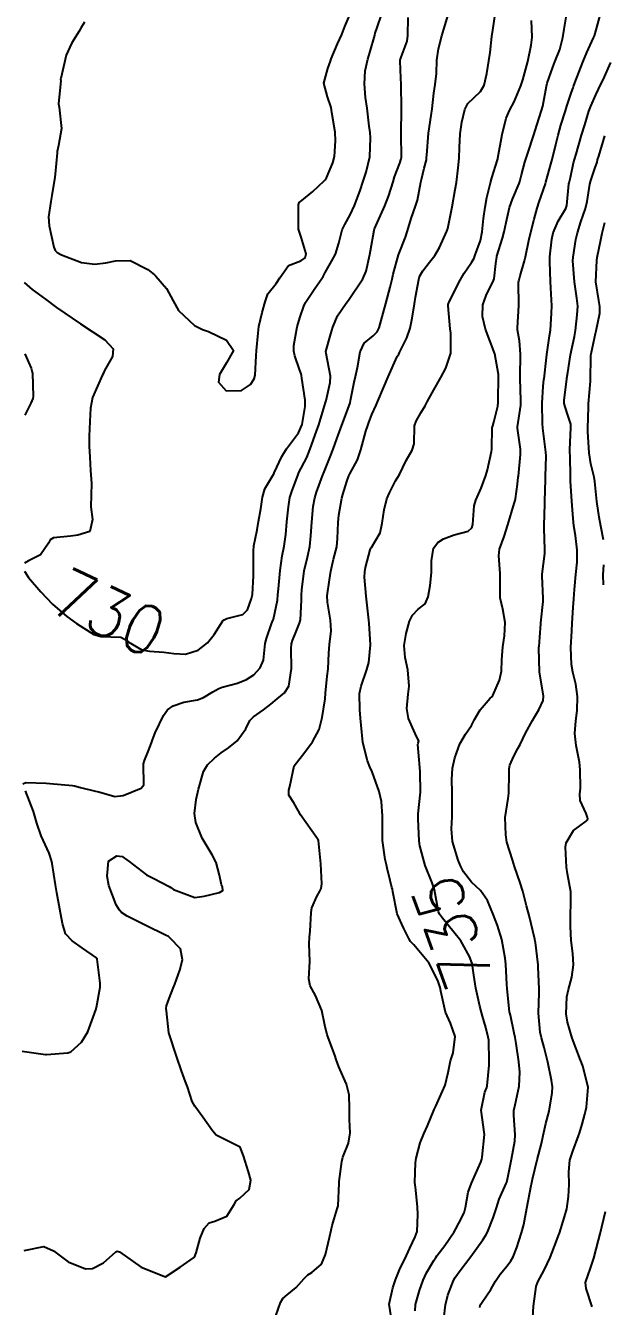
# Model space of a CAD drawing. Header units: metres. Extents: x 318500 to 325275, y 7408834 to 7428799.
# Drawn here: x 319877.7 to 319925.1, y 7411658 to 7411763 of the extents above; entities that cross this region are included whole.
import ezdxf
from ezdxf.enums import TextEntityAlignment as Align

# ---------------------------------------------------------------- set-up
doc = ezdxf.new("R2010")
doc.units = ezdxf.units.M
doc.header["$MEASUREMENT"] = 0
for name, color, linetype in [('Cotas', 45, 'Continuous'), ('Curvas de Nivel 1m', 11, 'Continuous'), ('Curvas de Nivel 5m', 15, 'Continuous')]:
    doc.layers.add(name, color=color, linetype=linetype)
doc.styles.add('Style-STANDARD', font='STANDARD.shx')

msp = doc.modelspace()

# ---------------------------------------------------------------- linework, layer by layer
at = {"layer": 'Curvas de Nivel 1m', "flags": 128}
for points, elevation in [([(319877.45, 7411700.86), (319877.69, 7411700.97), (319879.37, 7411700.92), (319879.68, 7411700.9), (319881.53, 7411700.72), (319881.68, 7411700.7), (319882.17, 7411700.56), (319883.4, 7411700.27), (319883.68, 7411700.2), (319884.99, 7411699.84), (319885.67, 7411699.9), (319887.17, 7411700.5), (319887.39, 7411700.79), (319887.35, 7411702.5), (319887.43, 7411702.78), (319887.73, 7411703.51), (319888, 7411704.22), (319888.09, 7411704.48), (319888.32, 7411705.06), (319888.99, 7411706.47), (319889.31, 7411706.93), (319889.77, 7411707.25), (319890.67, 7411707.56), (319891.78, 7411707.76), (319892.27, 7411707.94), (319893.03, 7411708.42), (319893.52, 7411708.69), (319893.8, 7411708.78), (319895.07, 7411709.13), (319895.81, 7411709.42), (319896.39, 7411709.8), (319896.93, 7411710.37), (319897.19, 7411711.01), (319897.34, 7411712.36), (319897.43, 7411712.78), (319897.86, 7411713.97), (319897.97, 7411714.26), (319898, 7411714.36), (319898.33, 7411715.92), (319898.38, 7411716.35), (319898.41, 7411716.86), (319898.55, 7411718.35), (319898.73, 7411719.56), (319898.88, 7411720.35), (319899.01, 7411721.3), (319899.1, 7411722.34), (319899.23, 7411723.58), (319899.35, 7411724.34), (319899.51, 7411724.84), (319900.03, 7411726.22), (319900.06, 7411726.3), (319900.07, 7411726.33), (319900.74, 7411727.62), (319901.03, 7411728.32), (319901.55, 7411729.78), (319901.74, 7411730.31), (319901.82, 7411730.57), (319902.1, 7411731.57), (319902.29, 7411732.12), (319902.34, 7411732.3), (319902.67, 7411733.76), (319902.68, 7411734.29), (319902.32, 7411736.14), (319902.31, 7411736.3), (319902.72, 7411737.76), (319902.87, 7411738.29), (319903.25, 7411739.24), (319903.96, 7411740.28), (319904.08, 7411740.42), (319904.22, 7411740.6), (319905.33, 7411742.26), (319905.61, 7411742.9), (319905.92, 7411744.26), (319905.97, 7411744.56), (319906.27, 7411746.25), (319906.3, 7411746.36), (319907.14, 7411748.24), (319907.47, 7411749.1), (319907.82, 7411750.23), (319907.95, 7411750.63), (319908.37, 7411751.76), (319908.49, 7411752.11), (319908.51, 7411752.22), (319908.49, 7411754.13), (319908.48, 7411754.22), (319908.5, 7411756.15), (319908.5, 7411756.22), (319908.49, 7411758.19), (319908.49, 7411758.22), (319908.46, 7411758.71), (319908.4, 7411760.14), (319908.4, 7411760.22), (319908.42, 7411760.28), (319908.48, 7411760.44), (319908.97, 7411761.75), (319909.04, 7411762.21), (319909.06, 7411763.68)], 731), ([(319877.57, 7411662.61), (319879.18, 7411662.95), (319879.96, 7411662.58), (319881.17, 7411661.68), (319882.59, 7411661.12), (319883.16, 7411661.14), (319884.08, 7411661.61), (319885.08, 7411662.51), (319885.18, 7411662.57), (319885.38, 7411662.51), (319887.16, 7411661.24), (319889.15, 7411660.46), (319890.36, 7411661.24), (319891.17, 7411661.82), (319891.53, 7411662.07), (319891.68, 7411662.42), (319892.01, 7411663.61), (319892.32, 7411664.42), (319892.73, 7411664.89), (319893.21, 7411665.01), (319894.18, 7411665.43), (319894.79, 7411666.39), (319894.94, 7411666.68), (319895.24, 7411666.89), (319896.01, 7411667.6), (319896.14, 7411668.37), (319895.97, 7411669.07), (319895.55, 7411670.38), (319895.29, 7411671.07), (319893.97, 7411671.73), (319893.3, 7411672.07), (319893, 7411672.41), (319892.21, 7411673.54), (319891.55, 7411674.43), (319891.34, 7411674.83), (319890.95, 7411676.03), (319890.8, 7411676.44), (319890.46, 7411677.35), (319890.09, 7411678.45), (319889.42, 7411680.46), (319889.23, 7411682.26), (319889.21, 7411682.46), (319889.23, 7411682.67), (319889.45, 7411683.27), (319889.79, 7411684.13), (319889.91, 7411684.45), (319890.33, 7411685.6), (319890.55, 7411686.44), (319890.39, 7411687.33), (319889.52, 7411688.25), (319889.39, 7411688.34), (319889.16, 7411688.47), (319887.53, 7411689.26), (319886.02, 7411690.02), (319885.55, 7411690.32), (319885.38, 7411690.51), (319885.12, 7411690.95), (319884.5, 7411692.53), (319884.37, 7411693.31), (319884.47, 7411694.53), (319885.16, 7411694.96), (319885.61, 7411694.91), (319886.18, 7411694.5), (319887.59, 7411693.41), (319888.21, 7411693.1), (319889.45, 7411692.46), (319889.58, 7411692.37), (319889.82, 7411692.21), (319891.57, 7411691.55), (319892.33, 7411691.66), (319893.57, 7411691.96), (319893.86, 7411692.12), (319893.82, 7411692.41), (319893.76, 7411692.59), (319893.59, 7411693.37), (319893.32, 7411694.41), (319892.97, 7411695.05), (319892.17, 7411696.42), (319891.65, 7411697.69), (319891.54, 7411698.44), (319891.67, 7411699.57), (319891.87, 7411700.44), (319892.27, 7411701.87), (319892.59, 7411702.43), (319893.16, 7411702.98), (319893.73, 7411703.41), (319894.32, 7411703.81), (319895.04, 7411704.39), (319895.75, 7411705.37), (319896.08, 7411706.05), (319896.38, 7411706.37), (319897.2, 7411706.94), (319897.78, 7411707.39), (319898.3, 7411707.83), (319898.92, 7411708.34), (319899.27, 7411708.87), (319899.5, 7411710.33), (319899.46, 7411711.96), (319899.48, 7411712.34), (319899.56, 7411712.62), (319899.86, 7411713.36), (319900.15, 7411714.04), (319900.22, 7411714.32), (319900.31, 7411715.91), (319900.32, 7411716.32), (319900.34, 7411716.76), (319900.53, 7411718.32), (319900.79, 7411719.46), (319900.99, 7411720.31), (319901.08, 7411721.19), (319901.15, 7411722.31), (319901.27, 7411723.59), (319901.4, 7411724.31), (319901.54, 7411724.78), (319902.03, 7411726.11), (319902.08, 7411726.25), (319902.1, 7411726.3), (319902.67, 7411727.67), (319902.91, 7411728.29), (319903.22, 7411729.14), (319903.62, 7411730.28), (319903.74, 7411730.62), (319904.1, 7411731.58), (319904.29, 7411732.09), (319904.34, 7411732.28), (319904.62, 7411733.79), (319904.73, 7411734.27), (319904.89, 7411735.01), (319905.12, 7411736.27), (319905.44, 7411737), (319906.18, 7411737.59), (319906.52, 7411737.91), (319906.67, 7411738.24), (319907.01, 7411739.44), (319907.23, 7411740.23), (319907.58, 7411741.58), (319907.74, 7411742.23), (319907.84, 7411742.64), (319908.27, 7411744.22), (319908.84, 7411745.67), (319909, 7411746.21), (319909.3, 7411747.22), (319909.67, 7411748.21), (319909.82, 7411748.72), (319910.1, 7411750.2), (319910.14, 7411750.41), (319910.37, 7411751.33), (319910.55, 7411752.03), (319910.57, 7411752.2), (319910.59, 7411752.4), (319910.72, 7411754.2), (319910.95, 7411755.66), (319911.02, 7411756.19), (319911.15, 7411757.49), (319911.27, 7411758.19), (319911.38, 7411759.09), (319911.41, 7411760.19), (319911.55, 7411761.13), (319911.82, 7411762.18), (319911.98, 7411762.72), (319912.43, 7411764.17)], 732), ([(319882.52, 7411763.3), (319882.23, 7411762.86), (319882.06, 7411762.58), (319881.48, 7411761.6), (319881, 7411760.59), (319880.56, 7411758.69), (319880.55, 7411758.6), (319880.56, 7411758.5), (319880.44, 7411757.17), (319880.38, 7411756.65), (319880.38, 7411756.6), (319880.43, 7411756.34), (319880.63, 7411754.6), (319880.39, 7411753.2), (319880.27, 7411752.71), (319880.26, 7411752.6), (319880.11, 7411750.85), (319880.09, 7411750.6), (319879.84, 7411749.09), (319879.75, 7411748.61), (319879.57, 7411747.34), (319879.6, 7411746.61), (319880, 7411744.87), (319880.1, 7411744.6), (319880.27, 7411744.43), (319880.63, 7411744.23), (319882.26, 7411743.61), (319883.35, 7411743.46), (319884.26, 7411743.57), (319885.06, 7411743.73), (319886.26, 7411743.76), (319887.7, 7411743.04), (319888.24, 7411742.6), (319888.37, 7411742.49), (319889.23, 7411741.47), (319889.78, 7411740.47), (319890.21, 7411739.68), (319891.52, 7411738.45), (319892.19, 7411738.12), (319892.67, 7411737.94), (319894.17, 7411737.23), (319894.72, 7411736.4), (319894.15, 7411735.38), (319893.58, 7411734.42), (319893.51, 7411733.8), (319894.12, 7411733.09), (319895.39, 7411733.12), (319896.13, 7411733.61), (319896.43, 7411734.08), (319896.52, 7411734.38), (319896.59, 7411735.94), (319896.61, 7411736.38), (319896.76, 7411737.8), (319896.82, 7411738.37), (319897.08, 7411739.5), (319897.33, 7411740.37), (319897.56, 7411741.03), (319898.24, 7411741.87), (319898.52, 7411742.36), (319899.24, 7411743.36), (319900.26, 7411743.75), (319900.6, 7411743.99), (319900.68, 7411744.32), (319900.29, 7411745.67), (319900.07, 7411746.33), (319900.06, 7411748.07), (319900.07, 7411748.33), (319900.12, 7411748.53), (319900.33, 7411748.7), (319901.23, 7411749.42), (319902.18, 7411750.3), (319902.26, 7411750.39), (319902.35, 7411750.55), (319902.89, 7411751.78), (319903.02, 7411752.29), (319903.11, 7411753.57), (319903.06, 7411754.29), (319902.81, 7411755.91), (319902.73, 7411756.3), (319902.44, 7411757.19), (319902.15, 7411758.3), (319902.47, 7411759.51), (319902.68, 7411760.1), (319902.74, 7411760.3), (319903.27, 7411761.52), (319903.61, 7411762.29), (319903.87, 7411762.94), (319904.45, 7411764.28)], 729), ([(319898.2, 7411657.25), (319898.58, 7411658.34), (319898.78, 7411658.68), (319899.13, 7411658.99), (319899.86, 7411659.59), (319900.53, 7411660.31), (319900.84, 7411660.62), (319901.16, 7411660.81), (319901.96, 7411661.5), (319902.28, 7411662.28), (319902.61, 7411663.69), (319902.74, 7411664.28), (319902.82, 7411664.66), (319903.23, 7411666.03), (319903.3, 7411666.2), (319903.31, 7411666.27), (319903.4, 7411668.13), (319903.41, 7411668.27), (319903.62, 7411669.92), (319903.71, 7411670.27), (319904.15, 7411671.4), (319904.3, 7411672.26), (319904.25, 7411673.34), (319904.25, 7411674.26), (319904.23, 7411675.38), (319904, 7411676.26), (319903.38, 7411677.68), (319903.16, 7411678.27), (319903.04, 7411678.63), (319902.41, 7411680.29), (319902.22, 7411681.08), (319901.98, 7411682.29), (319901.46, 7411683.52), (319901.03, 7411684.31), (319900.9, 7411684.89), (319901, 7411686.31), (319900.95, 7411687.75), (319900.97, 7411688.31), (319901.03, 7411688.8), (319901.11, 7411690.31), (319901.15, 7411690.71), (319901.57, 7411691.64), (319901.81, 7411692.06), (319901.91, 7411692.3), (319901.97, 7411692.68), (319901.89, 7411694.3), (319901.71, 7411696.22), (319901.68, 7411696.3), (319901.63, 7411696.37), (319900.23, 7411698.32), (319900.03, 7411698.69), (319899.67, 7411699.31), (319899.28, 7411699.94), (319899.27, 7411700.34), (319899.36, 7411700.66), (319899.71, 7411702.33), (319900.57, 7411703.47), (319901.22, 7411704.31), (319901.75, 7411705.31), (319901.96, 7411706.09), (319902, 7411706.3), (319902.25, 7411707.83), (319902.29, 7411708.3), (319902.41, 7411709.7), (319902.49, 7411710.29), (319902.55, 7411711.57), (319902.6, 7411712.29), (319902.73, 7411713.42), (319902.69, 7411714.29), (319902.43, 7411715.76), (319902.42, 7411716.29), (319902.61, 7411717.59), (319902.71, 7411718.29), (319902.94, 7411719.28), (319903.2, 7411720.29), (319903.27, 7411720.98), (319903.32, 7411722.29), (319903.38, 7411722.89), (319903.63, 7411724.28), (319903.71, 7411724.58), (319904.02, 7411725.64), (319904.19, 7411726.12), (319904.28, 7411726.28), (319904.9, 7411727.42), (319905.17, 7411728.26), (319905.58, 7411729.77), (319905.76, 7411730.25), (319905.84, 7411730.49), (319906.09, 7411731.15), (319906.43, 7411731.92), (319906.58, 7411732.24), (319907.03, 7411733.33), (319907.42, 7411734.23), (319908.16, 7411735.89), (319908.28, 7411736.1), (319908.36, 7411736.22), (319908.96, 7411737.43), (319909.21, 7411738.21), (319909.38, 7411739.03), (319909.57, 7411740.21), (319909.66, 7411740.77), (319909.92, 7411742.2), (319910, 7411742.45), (319910.25, 7411742.92), (319910.81, 7411743.64), (319911.25, 7411744.19), (319911.63, 7411744.83), (319912.24, 7411746.17), (319912.3, 7411746.38), (319912.67, 7411748.16), (319912.92, 7411749.58), (319913.01, 7411750.16), (319913.17, 7411751.36), (319913.24, 7411752.16), (319913.27, 7411753.04), (319913.33, 7411754.16), (319913.45, 7411755.12), (319913.7, 7411756.15), (319913.95, 7411756.63), (319914.44, 7411757.1), (319914.98, 7411757.61), (319915.3, 7411758.13), (319915.5, 7411759.1), (319915.68, 7411760.13), (319915.79, 7411760.83), (319915.92, 7411762.13), (319916, 7411762.65), (319916.22, 7411764.12)], 733), ([(319907.72, 7411656.83), (319907.51, 7411658.21), (319907.79, 7411659.56), (319908.03, 7411660.21), (319908.35, 7411661.02), (319908.91, 7411662.19), (319909.19, 7411662.8), (319909.64, 7411663.74), (319909.79, 7411664.18), (319909.85, 7411665.56), (319909.83, 7411666.18), (319909.65, 7411667.79), (319909.61, 7411668.19), (319909.65, 7411669.81), (319909.7, 7411670.19), (319910.04, 7411671.44), (319910.34, 7411672.18), (319910.65, 7411672.84), (319911.19, 7411674.17), (319911.24, 7411674.27), (319911.34, 7411674.45), (319912.08, 7411676.16), (319912.35, 7411677.19), (319912.54, 7411678.15), (319912.74, 7411678.81), (319912.92, 7411680.15), (319912.52, 7411681.25), (319912.12, 7411682.16), (319911.75, 7411683.88), (319911.68, 7411684.17), (319911.48, 7411684.75), (319910.74, 7411686.18), (319909.51, 7411687.67), (319909.26, 7411687.93), (319909.12, 7411688.2), (319908.68, 7411689.05), (319908.15, 7411690.21), (319907.79, 7411692.01), (319907.76, 7411692.22), (319907.73, 7411692.37), (319907.59, 7411692.94), (319907.34, 7411693.96), (319907.27, 7411694.22), (319907.17, 7411694.67), (319906.94, 7411696.23), (319906.94, 7411696.93), (319906.94, 7411698.23), (319906.86, 7411699.42), (319906.69, 7411700.23), (319906.11, 7411701.84), (319905.92, 7411702.25), (319905.72, 7411702.74), (319905.33, 7411704.26), (319905.19, 7411705.69), (319905.16, 7411706.26), (319905.1, 7411706.93), (319905.07, 7411708.26), (319905.2, 7411708.86), (319905.68, 7411710.25), (319905.83, 7411710.82), (319905.97, 7411712.25), (319905.87, 7411714.03), (319905.84, 7411714.25), (319905.83, 7411714.29), (319905.6, 7411716.25), (319905.47, 7411717.81), (319905.49, 7411718.26), (319905.57, 7411718.61), (319905.95, 7411720.05), (319906, 7411720.2), (319906.04, 7411720.25), (319906.76, 7411721.45), (319906.93, 7411722.24), (319907.08, 7411723.32), (319907.32, 7411724.23), (319907.52, 7411724.72), (319908.02, 7411725.71), (319908.22, 7411726.02), (319908.34, 7411726.22), (319908.89, 7411727.37), (319909.39, 7411728.21), (319909.54, 7411728.73), (319909.58, 7411730.21), (319909.7, 7411730.59), (319910.1, 7411731.27), (319910.44, 7411731.86), (319910.62, 7411732.19), (319911.15, 7411733.16), (319911.73, 7411734.18), (319912.15, 7411734.93), (319912.56, 7411736.16), (319912.55, 7411737.8), (319912.5, 7411738.17), (319912.34, 7411740.04), (319912.35, 7411740.17), (319912.43, 7411740.37), (319913.31, 7411742.15), (319913.66, 7411742.74), (319914.26, 7411743.6), (319914.46, 7411743.95), (319914.53, 7411744.14), (319915, 7411745.42), (319915.14, 7411746.13), (319915.24, 7411747.2), (319915.37, 7411748.13), (319915.52, 7411748.94), (319915.82, 7411750.13), (319915.93, 7411750.55), (319916.38, 7411752.03), (319916.4, 7411752.1), (319916.4, 7411752.12), (319916.41, 7411752.15), (319916.76, 7411754.11), (319917.1, 7411755.43), (319917.4, 7411756.11), (319917.76, 7411756.78), (319918.29, 7411758.09), (319918.46, 7411758.59), (319918.87, 7411760.08), (319919.15, 7411761.43), (319919.24, 7411762.08), (319919.17, 7411763.44)], 734), ([(319911.97, 7411657.02), (319912.12, 7411658.15), (319912.32, 7411658.96), (319912.78, 7411660.15), (319912.91, 7411660.39), (319913.16, 7411660.76), (319913.76, 7411661.55), (319914.19, 7411662.12), (319915.19, 7411663.49), (319915.44, 7411663.86), (319915.57, 7411664.11), (319916.03, 7411665.29), (319916.29, 7411666.1), (319916.53, 7411666.81), (319917.1, 7411668.09), (319917.14, 7411668.21), (319917.27, 7411668.73), (319917.54, 7411670.09), (319917.81, 7411671.58), (319917.83, 7411672.08), (319917.72, 7411673.7), (319917.72, 7411674.08), (319917.82, 7411674.56), (319918.16, 7411676.08), (319918.21, 7411677.24), (319918.13, 7411678.08), (319917.91, 7411679.58), (319917.83, 7411680.08), (319917.76, 7411680.42), (319917.44, 7411681.89), (319917.39, 7411682.09), (319917.38, 7411682.15), (319917.18, 7411684.09), (319917.16, 7411684.41), (319917.08, 7411686.09), (319917.02, 7411686.58), (319916.74, 7411688.1), (319916.38, 7411689.26), (319916.06, 7411690.1), (319915.57, 7411691.31), (319914.98, 7411692.12), (319914.25, 7411692.8), (319913.6, 7411693.66), (319913.42, 7411693.97), (319913.34, 7411694.14), (319913.16, 7411694.6), (319912.7, 7411696.15), (319912.62, 7411697.18), (319912.66, 7411698.15), (319912.67, 7411699.16), (319912.67, 7411700.16), (319912.64, 7411701.22), (319912.68, 7411702.16), (319912.89, 7411702.99), (319913.3, 7411704.15), (319913.75, 7411704.95), (319914.25, 7411705.64), (319914.5, 7411706.13), (319914.97, 7411706.93), (319915.79, 7411707.88), (319915.91, 7411708), (319916, 7411708.12), (319916.55, 7411709.36), (319916.71, 7411710.11), (319916.74, 7411711.02), (319916.82, 7411712.11), (319916.97, 7411712.99), (319917.01, 7411714.1), (319916.81, 7411715.19), (319916.61, 7411716.11), (319916.59, 7411716.79), (319916.61, 7411718.11), (319916.5, 7411719.55), (319916.55, 7411720.11), (319916.92, 7411721.15), (319917.23, 7411722.1), (319917.76, 7411723.85), (319917.83, 7411724.09), (319917.86, 7411724.23), (319918.02, 7411725.44), (319918.09, 7411726.02), (319918.1, 7411726.09), (319918.28, 7411727.87), (319918.28, 7411728.09), (319918.26, 7411728.29), (319918.08, 7411729.64), (319918.02, 7411730.03), (319918.02, 7411730.09), (319918.03, 7411730.14), (319918.09, 7411730.5), (319918.29, 7411731.9), (319918.31, 7411732.09), (319918.31, 7411732.28), (319918.25, 7411734.09), (319918.25, 7411734.2), (319918.27, 7411736.09), (319918.18, 7411737.18), (319918.03, 7411738.09), (319918.03, 7411738.26), (319918.13, 7411740.09), (319918.11, 7411741.97), (319918.13, 7411742.09), (319918.15, 7411742.18), (319918.25, 7411742.5), (319918.6, 7411743.75), (319918.68, 7411744.08), (319918.95, 7411745.42), (319919.11, 7411746.08), (319919.4, 7411747.17), (319919.65, 7411748.07), (319919.81, 7411748.58), (319920.31, 7411750.06), (319920.32, 7411750.09), (319920.35, 7411750.2), (319920.77, 7411751.66), (319920.87, 7411752.06), (319921.17, 7411753.28), (319921.36, 7411754.05), (319921.59, 7411754.87), (319921.95, 7411756.04), (319922.06, 7411756.42), (319922.45, 7411757.56), (319922.58, 7411757.92), (319922.63, 7411758.04), (319922.74, 7411758.32), (319923.39, 7411760.03), (319923.71, 7411760.81), (319924.27, 7411762.01), (319924.34, 7411762.19), (319924.52, 7411762.88), (319924.77, 7411763.78)], 736), ([(319914.94, 7411657.93), (319914.97, 7411658.11), (319915.01, 7411658.22), (319915.12, 7411658.38), (319915.83, 7411659.41), (319916.22, 7411660.1), (319916.59, 7411660.66), (319917.17, 7411661.36), (319917.49, 7411661.77), (319917.68, 7411662.08), (319917.97, 7411662.86), (319918.36, 7411664.07), (319918.54, 7411664.74), (319918.8, 7411666.07), (319919.14, 7411667.95), (319919.17, 7411668.06), (319919.26, 7411668.46), (319919.63, 7411670.05), (319919.98, 7411671.37), (319920.14, 7411672.05), (319920.36, 7411673.01), (319920.61, 7411674.04), (319920.86, 7411675.54), (319920.89, 7411676.04), (319920.82, 7411676.58), (319920.52, 7411678.04), (319920.2, 7411679.25), (319919.98, 7411680.05), (319919.88, 7411680.51), (319919.75, 7411682.06), (319919.79, 7411683.73), (319919.8, 7411684.06), (319919.72, 7411685.84), (319919.71, 7411686.06), (319919.7, 7411686.25), (319919.52, 7411687.65), (319919.47, 7411688.02), (319919.46, 7411688.06), (319919.45, 7411688.13), (319918.98, 7411690.07), (319918.77, 7411690.86), (319918.45, 7411692.08), (319918.25, 7411692.75), (319917.79, 7411694.09), (319917.61, 7411694.63), (319917.16, 7411696.09), (319917.06, 7411696.68), (319917, 7411698.1), (319917.25, 7411699.66), (319917.31, 7411700.1), (319917.35, 7411701.74), (319917.35, 7411702.1), (319917.4, 7411702.41), (319917.73, 7411703.14), (319918.06, 7411703.76), (319918.23, 7411704.08), (319918.68, 7411705.01), (319919.25, 7411706.07), (319919.45, 7411706.38), (319919.77, 7411706.93), (319920.13, 7411707.71), (319920.17, 7411708.06), (319919.82, 7411710.06), (319919.78, 7411712), (319919.78, 7411712.06), (319919.79, 7411712.12), (319919.85, 7411712.88), (319919.94, 7411713.99), (319919.95, 7411714.06), (319920.13, 7411715.82), (319920.14, 7411716.06), (319920.06, 7411717.92), (319920.06, 7411718.06), (319920.26, 7411719.74), (319920.28, 7411720.06), (319920.21, 7411721.83), (319920.21, 7411722.06), (319920.27, 7411723.78), (319920.28, 7411724.06), (319920.31, 7411725.78), (319920.31, 7411726.06), (319920.37, 7411727.74), (319920.36, 7411728.06), (319920.11, 7411730.03), (319920.1, 7411730.06), (319920.08, 7411730.39), (319920.05, 7411732.06), (319920.13, 7411733.45), (319920.19, 7411734.01), (319920.2, 7411734.06), (319920.4, 7411735.82), (319920.43, 7411736.06), (319920.66, 7411737.58), (319920.73, 7411738.05), (319920.81, 7411739.45), (319920.83, 7411740.05), (319920.77, 7411741.52), (319920.73, 7411742.06), (319920.67, 7411743.65), (319920.68, 7411744.06), (319920.83, 7411745.51), (319920.96, 7411746.05), (319921.36, 7411747), (319922, 7411748.04), (319922.08, 7411748.29), (319922.24, 7411750.04), (319922.26, 7411750.13), (319922.36, 7411750.57), (319922.63, 7411751.78), (319922.7, 7411752.04), (319922.83, 7411752.48), (319923.28, 7411754.03), (319923.54, 7411754.89), (319923.88, 7411756.02), (319924.03, 7411756.42), (319924.45, 7411757.36), (319924.66, 7411757.81), (319924.76, 7411758.01), (319925.04, 7411758.57), (319925.69, 7411759.99)], 737), ([(319919.24, 7411656.2), (319919.35, 7411658.06), (319919.55, 7411659.65), (319919.69, 7411660.05), (319920.21, 7411661), (319920.71, 7411662.04), (319921.19, 7411663.31), (319921.4, 7411663.83), (319921.47, 7411664.03), (319921.89, 7411665.36), (319922.07, 7411666.02), (319922.22, 7411667.04), (319922.26, 7411668.02), (319922.23, 7411669.06), (319922.32, 7411670.02), (319922.55, 7411670.76), (319923.04, 7411672.01), (319923.11, 7411672.22), (319923.32, 7411672.98), (319923.55, 7411673.79), (319923.61, 7411674.01), (319923.68, 7411674.35), (319923.81, 7411676), (319923.39, 7411677.72), (319923.27, 7411678.01), (319923.19, 7411678.21), (319922.52, 7411680.02), (319922.13, 7411681.33), (319922.01, 7411682.02), (319922.07, 7411683.41), (319922.2, 7411684.02), (319922.47, 7411685.03), (319922.63, 7411686.02), (319922.57, 7411686.96), (319922.43, 7411688.02), (319922.38, 7411689.18), (319922.37, 7411690.02), (319922.41, 7411691.18), (319922.39, 7411692.02), (319922.12, 7411693.5), (319922.04, 7411694.03), (319921.97, 7411695.68), (319922.02, 7411696.03), (319922.62, 7411697.05), (319923.66, 7411697.81), (319923.76, 7411697.91), (319923.78, 7411698.01), (319923.76, 7411698.11), (319923.66, 7411698.44), (319923.17, 7411699.51), (319923.14, 7411700.02), (319923.18, 7411700.52), (319923.17, 7411702.02), (319923.11, 7411702.63), (319922.84, 7411704.02), (319922.73, 7411705), (319922.8, 7411706.02), (319922.92, 7411706.88), (319922.95, 7411708.02), (319922.8, 7411709.03), (319922.56, 7411710.03), (319922.45, 7411710.66), (319922.4, 7411712.03), (319922.48, 7411713.41), (319922.52, 7411714.03), (319922.6, 7411715.32), (319922.64, 7411716.03), (319922.69, 7411716.81), (319922.82, 7411718.03), (319922.93, 7411719.03), (319922.92, 7411720.03), (319922.77, 7411721.23), (319922.65, 7411722.03), (319922.58, 7411722.63), (319922.47, 7411724.03), (319922.37, 7411725.69), (319922.36, 7411726.04), (319922.34, 7411727.75), (319922.32, 7411728.04), (319922.31, 7411728.28), (319922.41, 7411730.04), (319922.39, 7411730.34), (319922.1, 7411731.26), (319921.86, 7411732.04), (319921.85, 7411732.31), (319922.06, 7411734.04), (319922.08, 7411734.11), (319922.15, 7411734.6), (319922.38, 7411736.04), (319922.69, 7411737.53), (319922.77, 7411738.03), (319922.92, 7411739.32), (319922.96, 7411740.03), (319922.89, 7411740.69), (319922.69, 7411742.03), (319922.56, 7411743.74), (319922.58, 7411744.04), (319922.82, 7411745.5), (319922.94, 7411746.03), (319923.23, 7411746.94), (319923.6, 7411748.02), (319923.74, 7411748.61), (319923.96, 7411750.02), (319924.04, 7411750.33), (319924.37, 7411751.31), (319924.55, 7411751.83), (319924.6, 7411752.01), (319924.69, 7411752.32), (319925.19, 7411754)], 738), ([(319925.07, 7411720.88), (319924.86, 7411722), (319924.71, 7411722.72), (319924.52, 7411724), (319924.37, 7411725.65), (319924.32, 7411726.01), (319924.05, 7411727.11), (319923.89, 7411728.01), (319923.79, 7411729.73), (319923.8, 7411730.01), (319923.85, 7411731.76), (319923.85, 7411732.01), (319924.01, 7411733.88), (319924.01, 7411734.01), (319924.03, 7411735.88), (319924.04, 7411736.01), (319924.06, 7411736.11), (319924.17, 7411736.65), (319924.42, 7411737.78), (319924.47, 7411738.01), (319924.77, 7411739.44), (319924.79, 7411740), (319924.7, 7411740.48), (319924.46, 7411742.01), (319924.52, 7411743.76), (319924.55, 7411744.01), (319924.85, 7411745.45), (319924.97, 7411746), (319925.19, 7411746.88)], 739), ([(319877.63, 7411736.11), (319878.14, 7411734.95), (319878.22, 7411734.62), (319878.24, 7411734.52), (319878.3, 7411732.62), (319878.27, 7411732.46), (319878.1, 7411732.06), (319877.62, 7411731.09)], 731), ([(319925.09, 7411717.17), (319925.06, 7411717.99), (319925.1, 7411718.83)], 739), ([(319877.39, 7411678.94), (319879.31, 7411678.67), (319879.39, 7411678.67), (319881.14, 7411678.82), (319881.4, 7411678.91), (319882.27, 7411679.69), (319882.78, 7411680.55), (319883.44, 7411682.35), (319883.49, 7411682.54), (319883.8, 7411684.2), (319883.8, 7411684.54), (319883.54, 7411686.5), (319883.54, 7411686.54), (319883.52, 7411686.56), (319883.5, 7411686.59), (319882.34, 7411687.39), (319881.51, 7411687.99), (319880.95, 7411688.58), (319880.7, 7411689.42), (319880.48, 7411690.58), (319880.23, 7411691.92), (319880.12, 7411692.58), (319879.85, 7411694.34), (319879.8, 7411694.59), (319879.61, 7411695.18), (319878.96, 7411696.61), (319878.6, 7411697.65), (319878.32, 7411698.61), (319877.68, 7411700.3)], 731), ([(319924.15, 7411657.99), (319923.65, 7411659.5), (319923.61, 7411660), (319924.01, 7411661.15), (319924.28, 7411661.99), (319924.67, 7411663.46), (319924.8, 7411663.99), (319925.23, 7411665.82)], 739)]:
    msp.add_lwpolyline(points, dxfattribs=dict(at, elevation=elevation))
at = {"layer": 'Curvas de Nivel 5m', "flags": 128}
for points, elevation in [([(319877.6, 7411718.31), (319877.91, 7411717.79), (319878.92, 7411716.61), (319879.88, 7411715.59), (319881.07, 7411714.58), (319881.86, 7411714.01), (319883.28, 7411713.12), (319883.85, 7411712.94), (319885.48, 7411712.89), (319885.84, 7411712.71), (319886.09, 7411712.52), (319887.2, 7411711.86), (319887.83, 7411711.74), (319889.02, 7411711.66), (319889.83, 7411711.54), (319890.79, 7411711.49), (319891.83, 7411711.83), (319892.61, 7411712.43), (319893.15, 7411713.12), (319893.87, 7411714.23), (319893.97, 7411714.31), (319894.18, 7411714.41), (319895.5, 7411714.76), (319895.88, 7411715.14), (319896.22, 7411716.05), (319896.28, 7411716.38), (319896.36, 7411717.93), (319896.37, 7411718.38), (319896.37, 7411719.95), (319896.41, 7411720.38), (319896.66, 7411721.69), (319896.78, 7411722.37), (319896.96, 7411723.4), (319897.11, 7411724.37), (319897.31, 7411725.06), (319898.03, 7411726.27), (319898.06, 7411726.33), (319898.07, 7411726.36), (319898.69, 7411727.71), (319899.09, 7411728.34), (319900.07, 7411729.65), (319900.36, 7411730.33), (319900.61, 7411731.81), (319900.61, 7411732.32), (319900.33, 7411734.13), (319900.31, 7411734.33), (319900.28, 7411734.47), (319900.14, 7411734.83), (319899.77, 7411735.95), (319899.69, 7411736.34), (319899.69, 7411736.81), (319899.94, 7411738.33), (319900, 7411738.53), (319900.2, 7411739.14), (319900.51, 7411740.03), (319900.65, 7411740.32), (319901.39, 7411741.47), (319901.97, 7411742.3), (319902.08, 7411742.47), (319902.25, 7411742.78), (319902.81, 7411743.74), (319903.1, 7411744.29), (319903.37, 7411745.2), (319903.65, 7411746.29), (319903.86, 7411746.73), (319904.31, 7411747.5), (319904.66, 7411748.27), (319905.11, 7411749.5), (319905.38, 7411750.26), (319905.62, 7411751), (319905.92, 7411752.26), (319905.97, 7411753.83), (319905.93, 7411754.26), (319905.87, 7411754.79), (319905.69, 7411756.26), (319905.57, 7411757.13), (319905.48, 7411758.26), (319905.54, 7411759.33), (319905.74, 7411760.26), (319905.91, 7411760.83), (319906.32, 7411762.25), (319906.36, 7411762.4), (319906.52, 7411762.86), (319906.86, 7411763.92)], 730), ([(319909.63, 7411657.67), (319909.67, 7411658.18), (319910, 7411659.32), (319910.28, 7411660.18), (319910.55, 7411660.78), (319911.17, 7411661.8), (319911.32, 7411662.03), (319911.42, 7411662.17), (319912.06, 7411663.03), (319912.83, 7411664.15), (319912.97, 7411664.38), (319913.21, 7411664.85), (319913.64, 7411665.71), (319913.77, 7411666.13), (319913.99, 7411667.38), (319914.24, 7411668.13), (319915.01, 7411669.85), (319915.1, 7411670.11), (319915.12, 7411670.27), (319915.31, 7411672.11), (319915.05, 7411674.11), (319915.35, 7411675.58), (319915.51, 7411675.96), (319915.55, 7411676.11), (319915.69, 7411677.8), (319915.7, 7411678.11), (319915.66, 7411679.86), (319915.63, 7411680.11), (319915.43, 7411680.89), (319915.15, 7411681.83), (319915.06, 7411682.12), (319914.93, 7411682.64), (319914.6, 7411684.12), (319914.44, 7411685.18), (319914.3, 7411686.13), (319914.08, 7411686.71), (319913.52, 7411687.76), (319913.38, 7411688), (319913.28, 7411688.14), (319911.86, 7411689.85), (319911.63, 7411690.17), (319911.55, 7411690.38), (319911.21, 7411692.17), (319911.02, 7411692.74), (319910.46, 7411694.18), (319910.02, 7411695.79), (319909.97, 7411696.19), (319909.87, 7411697.97), (319909.87, 7411698.19), (319909.89, 7411698.42), (319910.06, 7411700.19), (319910.05, 7411701.85), (319910.02, 7411702.2), (319909.86, 7411704.08), (319909.87, 7411704.2), (319909.94, 7411704.39), (319909.75, 7411704.76), (319909.09, 7411706.21), (319908.95, 7411707.03), (319909.06, 7411708.21), (319909.15, 7411708.86), (319909.03, 7411710.21), (319908.82, 7411711.22), (319908.74, 7411712.21), (319908.88, 7411713.18), (319909.18, 7411714.21), (319909.4, 7411714.69), (319909.88, 7411715.19), (319910.46, 7411715.63), (319910.71, 7411716.19), (319910.85, 7411717.13), (319910.96, 7411718.18), (319910.97, 7411719.15), (319911.13, 7411720.18), (319911.48, 7411720.66), (319911.96, 7411720.96), (319912.84, 7411721.28), (319913.97, 7411721.57), (319914.27, 7411721.84), (319914.37, 7411722.14), (319914.48, 7411723.65), (319914.6, 7411724.13), (319915.04, 7411725.11), (319915.44, 7411726.13), (319915.56, 7411726.6), (319915.9, 7411728.12), (319915.92, 7411728.27), (319915.96, 7411730.12), (319915.99, 7411730.22), (319916.09, 7411730.52), (319916.4, 7411731.83), (319916.43, 7411732.12), (319916.44, 7411732.44), (319916.48, 7411734.11), (319916.46, 7411734.43), (319916.16, 7411736.12), (319915.41, 7411738.13), (319915.16, 7411739.18), (319915.17, 7411740.13), (319915.45, 7411740.91), (319916.06, 7411742.12), (319916.1, 7411742.26), (319916.26, 7411743.51), (319916.33, 7411744.06), (319916.34, 7411744.12), (319916.8, 7411745.61), (319916.92, 7411746.11), (319917.09, 7411746.89), (319917.38, 7411748.1), (319917.62, 7411748.81), (319918.16, 7411750.09), (319918.21, 7411750.24), (319918.36, 7411750.8), (319918.64, 7411751.82), (319918.72, 7411752.08), (319918.88, 7411752.58), (319919.37, 7411754.08), (319919.62, 7411754.87), (319920, 7411756.07), (319920.09, 7411756.41), (319920.39, 7411758.06), (319920.46, 7411758.31), (319920.92, 7411759.61), (319921.1, 7411760.05), (319921.49, 7411761.06), (319921.74, 7411762.05), (319921.84, 7411762.73), (319922.07, 7411764.04)], 735), ([(319877.57, 7411741.97), (319878.23, 7411741.39), (319879.32, 7411740.61), (319880.21, 7411739.92), (319882.19, 7411738.57), (319884.17, 7411737.27), (319884.85, 7411736.53), (319884.8, 7411735.89), (319884.14, 7411734.74), (319884.06, 7411734.54), (319883.99, 7411734.39), (319883.18, 7411732.55), (319883, 7411731.65), (319882.94, 7411730.56), (319882.88, 7411729.37), (319882.9, 7411728.56), (319882.95, 7411727.66), (319883.01, 7411726.56), (319883.09, 7411725.48), (319883.06, 7411724.55), (319883.02, 7411723.58), (319883.16, 7411722.55), (319882.96, 7411721.56), (319881.96, 7411721.26), (319881.36, 7411721.18), (319879.96, 7411721.02), (319879.7, 7411720.86), (319879.57, 7411720.6), (319878.91, 7411719.64), (319877.93, 7411719.15), (319877.6, 7411718.95)], 730)]:
    msp.add_lwpolyline(points, dxfattribs=dict(at, elevation=elevation))

# ---------------------------------------------------------------- texts
at = {"layer": 'Cotas', "style": 'Style-STANDARD'}
for s, rotation, p in [('730', 334.5942, (319884.52, 7411714.9, 730)), ('735', 109.8143, (319912.65, 7411688.67, 735))]:
    msp.add_text(s, height=4, rotation=rotation, dxfattribs=at).set_placement(p, align=Align.MIDDLE_CENTER)

doc.saveas('drawing.dxf')
